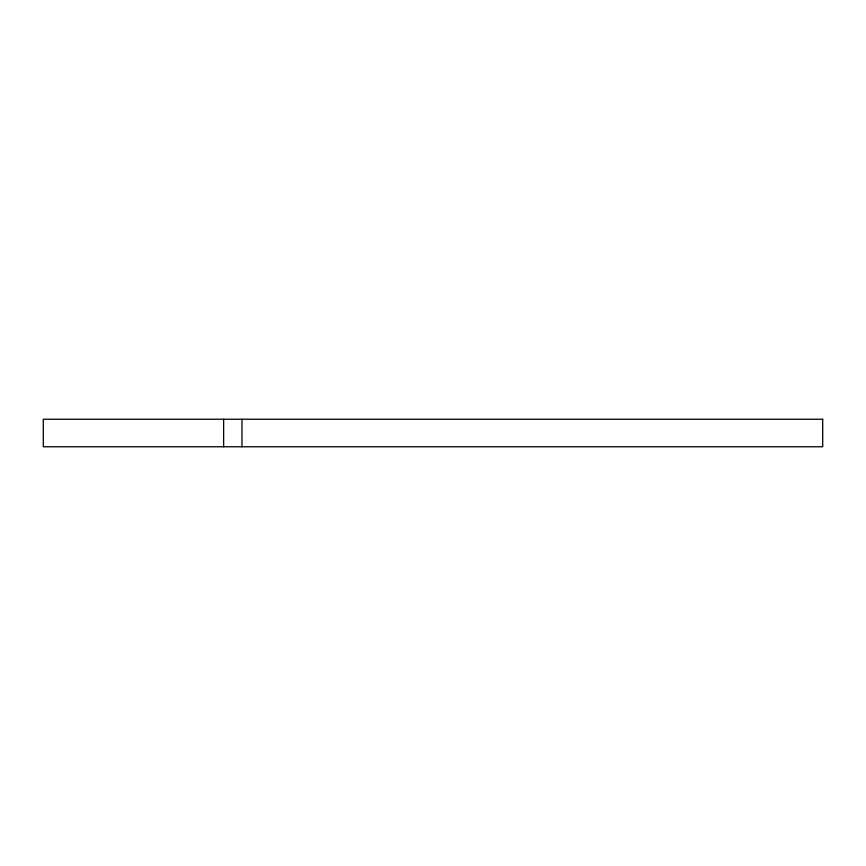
<?xml version="1.0" encoding="UTF-8"?>
<svg xmlns="http://www.w3.org/2000/svg" width="866" height="866" viewBox="0 0 866 866"><rect width="100%" height="100%" fill="white"/><g stroke="black" fill="none" stroke-linecap="round" stroke-linejoin="round"><path stroke-width="1.3" d="M241.971 419.241L241.971 446.759M223.634 419.241L223.634 446.759M822.7 419.241L43.3 419.241L43.3 446.759L822.7 446.759L822.7 419.241"/></g></svg>
